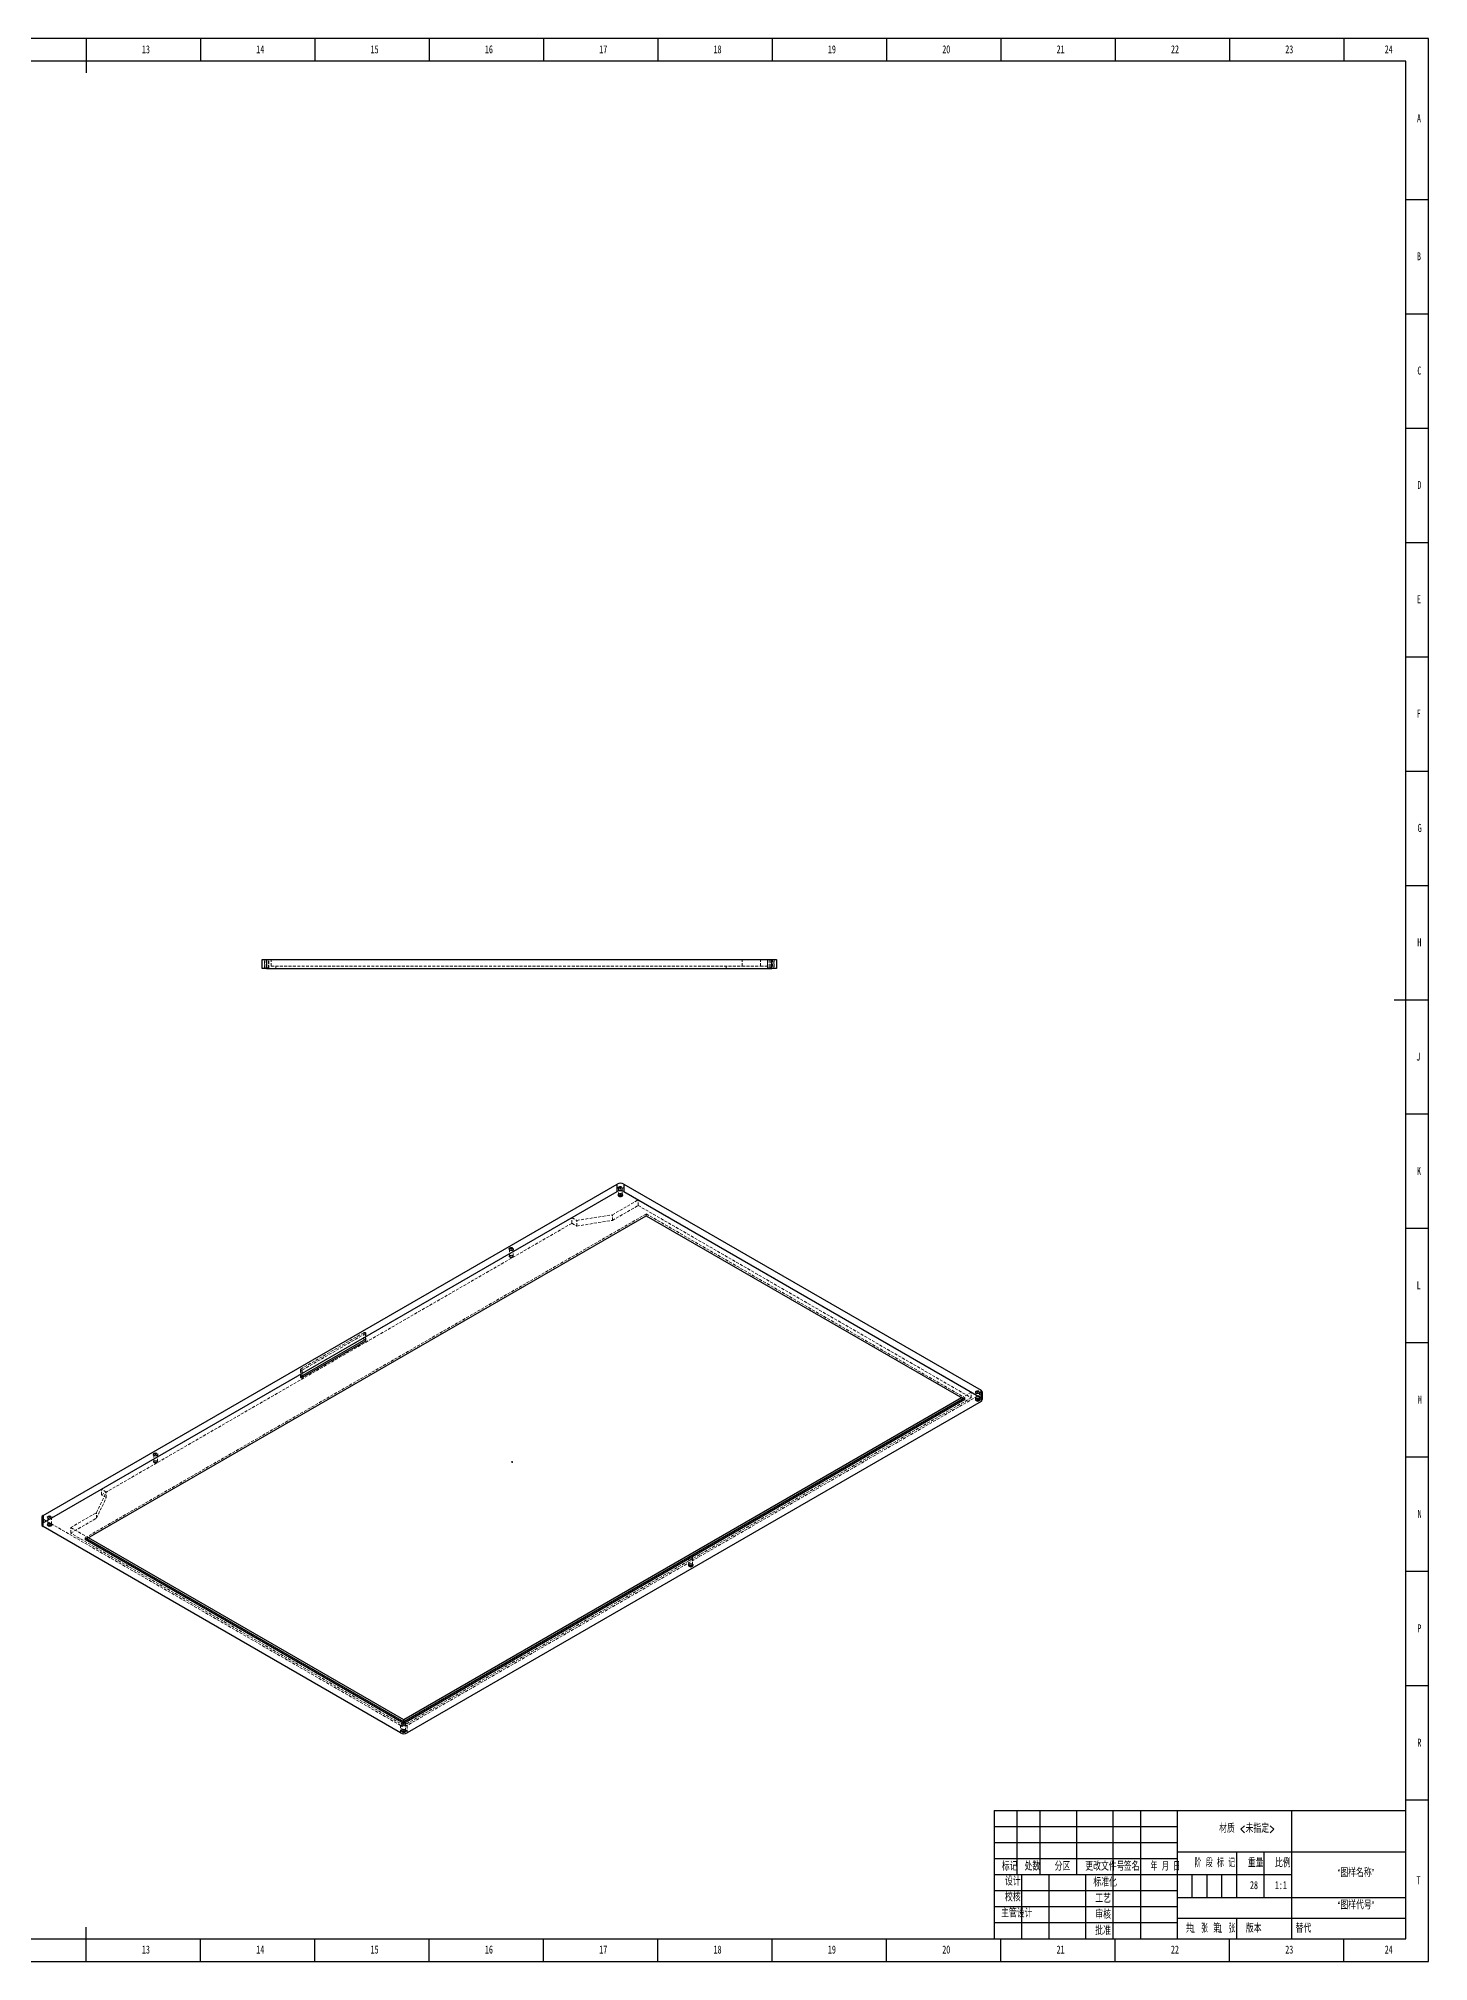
# Model space of a CAD drawing. Header units: millimetres. Extents: x 0 to 1189, y 0 to 841.
# Drawn here: x 581 to 1189, y 0 to 841 of the extents above; entities that cross this region are included whole.
import ezdxf

# ---------------------------------------------------------------- set-up
doc = ezdxf.new("R2010")
doc.units = ezdxf.units.MM
doc.header["$PDSIZE"] = -1
doc.linetypes.add('HIDDEN', pattern=[1.905, 1.27, -0.635])
for name, color, linetype in [('10', 7, 'Continuous'), ('5', 7, 'Continuous'), ('9', 7, 'Continuous'), ('SLD-0', 7, 'Continuous')]:
    doc.layers.add(name, color=color, linetype=linetype)
doc.styles.add('SLDTEXTSTYLE0', font='TXT', dxfattribs={"width": 0.7, "bigfont": 'bigfont'})
doc.styles.add('SLDTEXTSTYLE1', font='TXT', dxfattribs={"width": 0.6, "bigfont": 'bigfont'})
doc.styles.add('SLDTEXTSTYLE2', font='TXT', dxfattribs={"width": 0.614286, "bigfont": 'bigfont'})
doc.styles.add('SLDTEXTSTYLE3', font='TXT', dxfattribs={"width": 0.62, "bigfont": 'bigfont'})
doc.styles.add('SLDTEXTSTYLE5', font='TXT', dxfattribs={"width": 0.7})

msp = doc.modelspace()

# ---------------------------------------------------------------- linework, layer by layer
at = {"color": 7, "linetype": 'Continuous', "lineweight": 25}
for p, q in [((678.873, 434.271), (678.873, 438.271)), ((678.873, 438.271), (680.873, 438.271)), ((680.873, 438.271), (680.873, 434.271)), ((680.873, 438.271), (901.873, 438.271)), ((901.873, 434.271), (901.873, 438.271)), ((901.873, 438.271), (903.873, 438.271)), ((903.873, 438.271), (903.873, 434.271)), ((680.873, 434.271), (678.873, 434.271)), ((680.873, 434.271), (901.873, 434.271)), ((903.873, 434.271), (901.873, 434.271)), ((583.16, 195.106), (834.183, 340.019)), ((583.16, 191.84), (834.183, 336.753)), ((834.183, 336.753), (834.183, 340.019)), ((837.011, 340.019), (837.011, 336.753)), ((837.011, 340.019), (993.282, 249.806)), ((837.011, 336.753), (993.282, 246.54)), ((601.545, 184.493), (846.911, 326.139)), ((846.911, 326.139), (986.211, 245.723)), ((695.767, 255.826), (723.344, 271.746)), ((724.051, 271.338), (696.474, 255.418)), ((724.051, 271.338), (724.051, 271.746)), ((695.767, 255.826), (695.767, 255.418)), ((696.474, 256.234), (696.474, 255.418)), ((984.796, 246.54), (740.845, 105.71)), ((985.504, 246.131), (740.845, 104.893)), ((986.211, 245.723), (740.845, 104.076)), ((993.282, 244.907), (742.259, 99.994)), ((993.282, 246.54), (993.282, 249.806)), ((993.868, 245.723), (993.868, 248.989)), ((582.574, 194.29), (582.574, 191.024)), ((583.16, 195.106), (583.16, 191.84)), ((739.431, 99.994), (583.16, 190.207)), ((740.845, 105.71), (602.959, 185.309)), ((740.845, 104.076), (601.545, 184.493)), ((740.845, 104.893), (602.252, 184.901)), ((740.845, 104.893), (740.845, 105.71)), ((740.845, 104.076), (740.845, 104.893))]:
    msp.add_line(p, q, dxfattribs=at)
at = {"color": 7, "linetype": 'HIDDEN', "lineweight": 18}
for p, q in [((679.848, 438.271), (680.073, 438.046)), ((679.873, 434.296), (679.873, 438.271)), ((679.873, 434.296), (679.873, 438.246)), ((679.873, 434.296), (679.873, 438.246)), ((680.073, 438.271), (680.073, 438.046)), ((680.073, 438.046), (681.673, 438.046)), ((680.073, 438.046), (680.073, 434.496)), ((680.873, 434.271), (680.873, 438.271)), ((681.673, 438.046), (681.898, 438.271)), ((681.673, 438.046), (681.673, 438.271)), ((681.673, 434.496), (681.673, 438.046)), ((681.873, 434.296), (681.873, 438.271)), ((681.873, 434.296), (681.873, 438.246)), ((681.873, 434.296), (681.873, 438.246)), ((682.873, 435.271), (682.873, 438.271)), ((888.873, 435.271), (888.873, 438.271)), ((896.873, 435.271), (896.873, 438.271)), ((899.848, 438.271), (900.073, 438.046)), ((899.873, 435.271), (899.873, 438.271)), ((899.873, 434.296), (899.873, 438.246)), ((899.873, 434.296), (899.873, 438.246)), ((900.073, 438.046), (901.673, 438.046)), ((900.073, 438.046), (900.073, 434.496)), ((900.848, 438.271), (901.073, 438.046)), ((900.873, 438.246), (900.873, 434.271)), ((900.873, 438.246), (900.873, 434.271)), ((901.073, 438.046), (901.073, 434.271)), ((901.623, 438.271), (901.623, 434.271)), ((901.673, 438.046), (901.898, 438.271)), ((901.673, 438.046), (902.673, 438.046)), ((901.673, 434.496), (901.673, 438.046)), ((901.873, 438.271), (901.873, 434.271)), ((901.873, 434.296), (901.873, 438.246)), ((901.873, 434.296), (901.873, 438.246)), ((902.123, 438.271), (902.123, 434.271)), ((902.623, 434.271), (902.623, 438.271)), ((902.673, 438.046), (902.898, 438.271)), ((902.673, 434.271), (902.673, 438.046)), ((902.873, 438.246), (902.873, 434.271)), ((902.873, 438.246), (902.873, 434.271)), ((680.073, 434.496), (679.848, 434.271)), ((681.673, 434.496), (680.073, 434.496)), ((681.898, 434.271), (681.673, 434.496)), ((682.873, 435.271), (888.873, 435.271)), ((684.873, 434.271), (684.873, 435.271)), ((881.873, 434.271), (881.873, 435.271)), ((888.873, 435.271), (896.873, 435.271)), ((896.873, 435.271), (899.873, 435.271)), ((900.073, 434.496), (899.848, 434.271)), ((901.673, 434.496), (900.073, 434.496)), ((901.898, 434.271), (901.673, 434.496)), ((834.797, 338.202), (834.797, 335.304)), ((834.872, 337.968), (835.031, 337.876)), ((836.163, 337.876), (836.322, 337.968)), ((836.397, 335.304), (836.397, 338.202)), ((832.062, 326.548), (843.375, 333.079)), ((832.062, 324.098), (843.375, 330.63)), ((835.031, 335.63), (834.872, 335.538)), ((836.322, 335.538), (836.163, 335.63)), ((843.375, 333.079), (989.039, 248.989)), ((843.375, 330.63), (843.375, 333.079)), ((843.375, 330.63), (989.039, 246.54)), ((601.545, 185.309), (846.911, 326.956)), ((608.616, 206.536), (814.384, 325.323)), ((608.616, 204.086), (814.384, 322.874)), ((814.384, 322.874), (814.384, 325.323)), ((814.384, 325.323), (816.505, 324.099)), ((814.384, 322.874), (816.505, 321.649)), ((816.505, 324.099), (832.062, 326.548)), ((816.505, 321.649), (816.505, 324.099)), ((816.505, 321.649), (832.062, 324.098)), ((832.062, 324.098), (832.062, 326.548)), ((846.911, 326.956), (986.211, 246.54)), ((846.911, 326.139), (846.911, 326.956)), ((787.067, 311.465), (787.067, 308.382)), ((787.143, 311.23), (787.302, 311.138)), ((788.433, 311.138), (788.592, 311.23)), ((788.667, 308.382), (788.667, 311.465)), ((695.767, 259.092), (723.344, 275.012)), ((724.051, 274.604), (696.474, 258.684)), ((723.344, 275.012), (723.344, 271.746)), ((724.051, 271.746), (724.051, 275.012)), ((724.051, 271.746), (724.051, 274.604)), ((724.197, 271.542), (724.197, 274.808)), ((695.62, 258.888), (695.62, 255.622)), ((695.767, 255.826), (695.767, 259.092)), ((695.767, 258.684), (695.767, 255.826)), ((696.474, 258.684), (696.474, 256.234)), ((989.039, 246.54), (740.845, 103.26)), ((993.282, 248.173), (742.259, 103.26)), ((989.039, 248.989), (984.796, 246.54)), ((986.211, 246.54), (985.504, 246.131)), ((986.211, 245.723), (986.211, 246.54)), ((989.039, 246.54), (989.039, 248.989)), ((991.068, 248.806), (991.068, 245.907)), ((991.143, 248.571), (991.302, 248.479)), ((991.302, 246.233), (991.143, 246.141)), ((992.433, 248.479), (992.593, 248.571)), ((992.593, 246.141), (992.433, 246.233)), ((992.668, 245.907), (992.668, 248.806)), ((993.282, 248.173), (993.282, 244.907)), ((631.504, 221.66), (631.504, 218.578)), ((631.579, 221.425), (631.738, 221.334)), ((632.87, 221.334), (633.029, 221.425)), ((633.104, 218.578), (633.104, 221.66)), ((606.495, 196.331), (610.737, 205.311)), ((606.495, 193.881), (610.737, 202.862)), ((608.616, 204.086), (608.616, 206.536)), ((610.737, 205.311), (608.616, 206.536)), ((610.737, 202.862), (608.616, 204.086)), ((610.737, 202.862), (610.737, 205.311)), ((583.16, 190.207), (583.16, 193.474)), ((739.431, 103.26), (583.16, 193.474)), ((585.188, 194.106), (585.188, 191.208)), ((585.264, 193.872), (585.423, 193.78)), ((586.554, 193.78), (586.713, 193.872)), ((586.788, 191.208), (586.788, 194.106)), ((595.181, 189.8), (606.495, 196.331)), ((595.181, 187.35), (606.495, 193.881)), ((606.495, 193.881), (606.495, 196.331)), ((585.423, 191.534), (585.264, 191.442)), ((586.713, 191.442), (586.554, 191.534)), ((595.181, 187.35), (595.181, 189.8)), ((602.959, 185.309), (595.181, 189.8)), ((740.845, 103.26), (595.181, 187.35)), ((601.545, 184.493), (601.545, 185.309)), ((602.252, 184.901), (601.545, 185.309)), ((865.556, 176.533), (865.556, 173.451)), ((865.79, 173.777), (865.631, 173.685)), ((867.081, 173.685), (866.922, 173.777)), ((867.156, 173.451), (867.156, 176.533)), ((739.431, 103.26), (739.431, 99.994)), ((740.045, 103.893), (740.045, 100.994)), ((740.12, 103.659), (740.279, 103.567)), ((740.279, 101.321), (740.12, 101.229)), ((740.845, 103.26), (740.845, 104.076)), ((741.411, 103.567), (741.57, 103.659)), ((741.57, 101.229), (741.411, 101.321)), ((741.645, 100.994), (741.645, 103.893)), ((742.259, 99.994), (742.259, 103.26))]:
    msp.add_line(p, q, dxfattribs=at)
at = {"color": 7, "linetype": 'Continuous'}
for q in [(788.221, 218.799), (788.405, 218.48)]:
    msp.add_line((788.221, 218.373), q, dxfattribs=at)
at = {"color": 7, "linetype": 'HIDDEN', "lineweight": 18, "flags": 128}
for points in [[(834.872, 338.804), (835.205, 338.933), (835.597, 338.978), (835.989, 338.933), (836.322, 338.804), (836.544, 338.612), (836.622, 338.386), (836.544, 338.16), (836.322, 337.968), (835.989, 337.839), (835.597, 337.794), (835.205, 337.839), (834.872, 337.968), (834.65, 338.16), (834.572, 338.386), (834.65, 338.612), (834.872, 338.804)], [(835.031, 338.529), (835.291, 338.629), (835.597, 338.664), (835.903, 338.629), (836.163, 338.529), (836.336, 338.379), (836.397, 338.202), (836.336, 338.026), (836.163, 337.876), (835.903, 337.776), (835.597, 337.74), (835.291, 337.776), (835.031, 337.876), (834.858, 338.026), (834.797, 338.202), (834.858, 338.379), (835.031, 338.529)], [(787.143, 312.067), (787.475, 312.195), (787.867, 312.24), (788.26, 312.195), (788.592, 312.067), (788.814, 311.875), (788.892, 311.649), (788.814, 311.422), (788.592, 311.23), (788.26, 311.102), (787.867, 311.057), (787.475, 311.102), (787.143, 311.23), (786.92, 311.422), (786.842, 311.649), (786.92, 311.875), (787.143, 312.067)], [(787.302, 311.791), (787.561, 311.892), (787.867, 311.927), (788.174, 311.892), (788.433, 311.791), (788.607, 311.642), (788.667, 311.465), (788.607, 311.288), (788.433, 311.138), (788.174, 311.038), (787.867, 311.003), (787.561, 311.038), (787.302, 311.138), (787.128, 311.288), (787.067, 311.465), (787.128, 311.642), (787.302, 311.791)], [(991.143, 249.408), (991.475, 249.536), (991.868, 249.581), (992.26, 249.536), (992.592, 249.408), (992.815, 249.216), (992.893, 248.989), (992.815, 248.763), (992.592, 248.571), (992.26, 248.443), (991.868, 248.398), (991.475, 248.443), (991.143, 248.571), (990.921, 248.763), (990.843, 248.989), (990.921, 249.216), (991.143, 249.408)], [(991.302, 249.132), (991.562, 249.232), (991.868, 249.267), (992.174, 249.232), (992.433, 249.132), (992.607, 248.982), (992.668, 248.806), (992.607, 248.629), (992.433, 248.479), (992.174, 248.379), (991.868, 248.344), (991.562, 248.379), (991.302, 248.479), (991.129, 248.629), (991.068, 248.806), (991.129, 248.982), (991.302, 249.132)], [(631.579, 222.262), (631.912, 222.39), (632.304, 222.435), (632.696, 222.39), (633.029, 222.262), (633.251, 222.07), (633.329, 221.844), (633.251, 221.617), (633.029, 221.425), (632.696, 221.297), (632.304, 221.252), (631.912, 221.297), (631.579, 221.425), (631.357, 221.617), (631.279, 221.844), (631.357, 222.07), (631.579, 222.262)], [(631.738, 221.987), (631.998, 222.087), (632.304, 222.122), (632.61, 222.087), (632.87, 221.987), (633.043, 221.837), (633.104, 221.66), (633.043, 221.483), (632.87, 221.333), (632.61, 221.233), (632.304, 221.198), (631.998, 221.233), (631.738, 221.333), (631.565, 221.483), (631.504, 221.66), (631.565, 221.837), (631.738, 221.987)], [(585.264, 194.708), (585.596, 194.837), (585.988, 194.882), (586.381, 194.837), (586.713, 194.708), (586.935, 194.516), (587.013, 194.29), (586.935, 194.064), (586.713, 193.872), (586.381, 193.743), (585.988, 193.698), (585.596, 193.743), (585.264, 193.872), (585.041, 194.064), (584.963, 194.29), (585.041, 194.516), (585.264, 194.708)], [(585.423, 194.433), (585.682, 194.533), (585.988, 194.568), (586.295, 194.533), (586.554, 194.433), (586.728, 194.283), (586.788, 194.106), (586.728, 193.93), (586.554, 193.78), (586.295, 193.68), (585.988, 193.644), (585.682, 193.68), (585.423, 193.78), (585.249, 193.93), (585.188, 194.106), (585.249, 194.283), (585.423, 194.433)], [(866.922, 176.207), (867.095, 176.356), (867.156, 176.533), (867.095, 176.71), (866.922, 176.86), (866.662, 176.96), (866.356, 176.995), (866.05, 176.96), (865.791, 176.86), (865.617, 176.71), (865.556, 176.533), (865.617, 176.356), (865.791, 176.207), (866.05, 176.106), (866.356, 176.071), (866.662, 176.106), (866.922, 176.207)], [(740.12, 104.495), (740.453, 104.624), (740.845, 104.669), (741.237, 104.624), (741.57, 104.495), (741.792, 104.303), (741.87, 104.077), (741.792, 103.85), (741.57, 103.658), (741.237, 103.53), (740.845, 103.485), (740.453, 103.53), (740.12, 103.658), (739.898, 103.85), (739.82, 104.077), (739.898, 104.303), (740.12, 104.495)], [(740.279, 104.22), (740.539, 104.32), (740.845, 104.355), (741.151, 104.32), (741.41, 104.22), (741.584, 104.07), (741.645, 103.893), (741.584, 103.716), (741.41, 103.567), (741.151, 103.466), (740.845, 103.431), (740.539, 103.466), (740.279, 103.567), (740.106, 103.716), (740.045, 103.893), (740.106, 104.07), (740.279, 104.22)]]:
    msp.add_lwpolyline(points, dxfattribs=at)
at = {"color": 7, "linetype": 'Continuous', "lineweight": 25, "flags": 128}
for points in [[(836.322, 334.701), (836.544, 334.893), (836.622, 335.12), (836.544, 335.346), (836.322, 335.538), (835.989, 335.667), (835.597, 335.712), (835.205, 335.667), (834.872, 335.538), (834.65, 335.346), (834.572, 335.12), (834.65, 334.893), (834.872, 334.701), (835.205, 334.573), (835.597, 334.528), (835.989, 334.573), (836.322, 334.701)], [(834.962, 335.584), (834.858, 335.48), (834.797, 335.304), (834.858, 335.127), (835.031, 334.977), (835.291, 334.877), (835.597, 334.842), (835.903, 334.877), (836.163, 334.977)], [(836.163, 334.977), (836.336, 335.127), (836.397, 335.304), (836.336, 335.48), (836.233, 335.584)], [(787.302, 308.709), (787.561, 308.809), (787.867, 308.844), (788.174, 308.809), (788.433, 308.709), (788.607, 308.559), (788.667, 308.382), (788.607, 308.206), (788.433, 308.056), (788.174, 307.956), (787.867, 307.921), (787.561, 307.956), (787.302, 308.056), (787.128, 308.206), (787.067, 308.382), (787.128, 308.559), (787.302, 308.709)], [(992.592, 245.305), (992.815, 245.497), (992.893, 245.723), (992.815, 245.95), (992.592, 246.142), (992.26, 246.27), (991.868, 246.315), (991.475, 246.27), (991.143, 246.142), (990.921, 245.95), (990.843, 245.723), (990.921, 245.497), (991.143, 245.305), (991.475, 245.176), (991.868, 245.131), (992.26, 245.176), (992.592, 245.305)], [(991.232, 246.187), (991.129, 246.084), (991.068, 245.907), (991.129, 245.73), (991.302, 245.58), (991.562, 245.48), (991.868, 245.445), (992.174, 245.48), (992.433, 245.58)], [(992.433, 245.58), (992.607, 245.73), (992.668, 245.907), (992.607, 246.084), (992.503, 246.187)], [(631.738, 218.904), (631.998, 219.004), (632.304, 219.039), (632.61, 219.004), (632.87, 218.904), (633.043, 218.754), (633.104, 218.578), (633.043, 218.401), (632.87, 218.251), (632.61, 218.151), (632.304, 218.116), (631.998, 218.151), (631.738, 218.251), (631.565, 218.401), (631.504, 218.578), (631.565, 218.754), (631.738, 218.904)], [(586.713, 190.605), (586.935, 190.797), (587.013, 191.024), (586.935, 191.25), (586.713, 191.442), (586.381, 191.57), (585.988, 191.616), (585.596, 191.57), (585.264, 191.442), (585.041, 191.25), (584.963, 191.024), (585.041, 190.797), (585.264, 190.605), (585.596, 190.477), (585.988, 190.432), (586.381, 190.477), (586.713, 190.605)], [(585.353, 191.488), (585.249, 191.384), (585.188, 191.208), (585.249, 191.031), (585.423, 190.881), (585.682, 190.781), (585.988, 190.746), (586.295, 190.781), (586.554, 190.881)], [(586.554, 190.881), (586.728, 191.031), (586.788, 191.208), (586.728, 191.384), (586.624, 191.488)], [(867.081, 172.849), (867.303, 173.04), (867.381, 173.267), (867.303, 173.493), (867.081, 173.685), (866.749, 173.814), (866.356, 173.859), (865.964, 173.814), (865.631, 173.685), (865.409, 173.493), (865.331, 173.267), (865.409, 173.04), (865.631, 172.849), (865.964, 172.72), (866.356, 172.675), (866.749, 172.72), (867.081, 172.849)], [(865.721, 173.731), (865.617, 173.627), (865.556, 173.451), (865.617, 173.274), (865.791, 173.124), (866.05, 173.024), (866.356, 172.989), (866.662, 173.024), (866.922, 173.124)], [(866.922, 173.124), (867.095, 173.274), (867.156, 173.451), (867.095, 173.627), (866.992, 173.731)], [(741.57, 100.392), (741.792, 100.584), (741.87, 100.811), (741.792, 101.037), (741.57, 101.229), (741.237, 101.357), (740.845, 101.402), (740.453, 101.357), (740.12, 101.229), (739.898, 101.037), (739.82, 100.811), (739.898, 100.584), (740.12, 100.392), (740.453, 100.264), (740.845, 100.219), (741.237, 100.264), (741.57, 100.392)], [(740.209, 101.275), (740.106, 101.171), (740.045, 100.994), (740.106, 100.818), (740.279, 100.668), (740.539, 100.568), (740.845, 100.533), (741.151, 100.568), (741.41, 100.668)], [(741.41, 100.668), (741.584, 100.818), (741.645, 100.994), (741.584, 101.171), (741.48, 101.275)]]:
    msp.add_lwpolyline(points, dxfattribs=at)
at = {"color": 7, "linetype": 'Continuous', "lineweight": 18, "flags": 128}
for points in [[(836.304, 334.895), (835.98, 334.77), (835.597, 334.726), (835.214, 334.77), (834.89, 334.895), (834.673, 335.083), (834.597, 335.304), (834.673, 335.524), (834.89, 335.712), (835.214, 335.837), (835.597, 335.881), (835.98, 335.837), (836.304, 335.712), (836.521, 335.524), (836.597, 335.304), (836.521, 335.083), (836.304, 334.895)], [(787.16, 311.873), (786.944, 311.686), (786.867, 311.465), (786.944, 311.244), (787.16, 311.057), (787.485, 310.932), (787.867, 310.888), (788.25, 310.932), (788.575, 311.057), (788.791, 311.244), (788.867, 311.465), (788.791, 311.686), (788.575, 311.873), (788.25, 311.998), (787.867, 312.042), (787.485, 311.998), (787.16, 311.873)], [(992.575, 245.499), (992.25, 245.374), (991.868, 245.33), (991.485, 245.374), (991.161, 245.499), (990.944, 245.686), (990.868, 245.907), (990.944, 246.128), (991.161, 246.315), (991.485, 246.44), (991.868, 246.484), (992.25, 246.44), (992.575, 246.315), (992.792, 246.128), (992.868, 245.907), (992.792, 245.686), (992.575, 245.499)], [(631.597, 222.068), (631.38, 221.881), (631.304, 221.66), (631.38, 221.439), (631.597, 221.252), (631.921, 221.127), (632.304, 221.083), (632.687, 221.127), (633.011, 221.252), (633.228, 221.439), (633.304, 221.66), (633.228, 221.881), (633.011, 222.068), (632.687, 222.193), (632.304, 222.237), (631.921, 222.193), (631.597, 222.068)], [(586.696, 190.799), (586.371, 190.674), (585.988, 190.63), (585.606, 190.674), (585.281, 190.799), (585.065, 190.987), (584.988, 191.208), (585.065, 191.428), (585.281, 191.616), (585.606, 191.741), (585.988, 191.785), (586.371, 191.741), (586.696, 191.616), (586.912, 191.428), (586.988, 191.208), (586.912, 190.987), (586.696, 190.799)], [(867.063, 173.042), (866.739, 172.917), (866.356, 172.873), (865.974, 172.917), (865.649, 173.042), (865.432, 173.23), (865.356, 173.451), (865.432, 173.672), (865.649, 173.859), (865.974, 173.984), (866.356, 174.028), (866.739, 173.984), (867.063, 173.859), (867.28, 173.672), (867.356, 173.451), (867.28, 173.23), (867.063, 173.042)], [(741.552, 100.586), (741.227, 100.461), (740.845, 100.417), (740.462, 100.461), (740.138, 100.586), (739.921, 100.774), (739.845, 100.994), (739.921, 101.215), (740.138, 101.403), (740.462, 101.528), (740.845, 101.572), (741.227, 101.528), (741.552, 101.403), (741.769, 101.215), (741.845, 100.994), (741.769, 100.774), (741.552, 100.586)]]:
    msp.add_lwpolyline(points, dxfattribs=at)
at = {"color": 7, "linetype": 'Continuous', "lineweight": 25}
for centre, radius, start, end in [((835.597, 337.289), 3.074, 62.609672, 117.390328), ((835.597, 334.023), 3.074, 62.609672, 117.390328), ((723.697, 271.064), 0.769, 62.609672, 117.390328), ((723.974, 271.542), 0.218, 290.783421, 69.216579), ((695.844, 255.622), 0.218, 110.783421, 249.216579), ((696.12, 256.1), 0.769, 242.609672, 297.390328), ((992.867, 248.889), 1.006, 5.694799, 65.625342), ((992.972, 245.723), 0.873, 290.783421, 69.216579), ((583.575, 194.19), 1.006, 114.374658, 174.305201), ((583.47, 191.024), 0.873, 110.783421, 249.216579), ((740.845, 102.724), 3.074, 242.609672, 297.390328)]:
    msp.add_arc(centre, radius, start, end, dxfattribs=at)
at = {"color": 7, "linetype": 'HIDDEN', "lineweight": 18}
for centre, radius, start, end in [((835.597, 334.651), 1.129, 55.741657, 124.258343), ((723.697, 274.33), 0.769, 62.609672, 117.390328), ((723.974, 274.808), 0.218, 290.783421, 69.216579), ((695.844, 258.888), 0.218, 110.783421, 249.216579), ((696.12, 259.367), 0.769, 242.609672, 297.390328), ((991.868, 245.254), 1.129, 55.74196, 124.258043), ((992.867, 249.089), 1.006, 294.374658, 354.305201), ((583.575, 194.39), 1.006, 185.694799, 245.625342), ((585.988, 190.555), 1.129, 55.742413, 124.257579), ((866.356, 172.798), 1.129, 55.741647, 124.258353), ((740.845, 105.99), 3.074, 242.609672, 297.390328), ((740.845, 100.342), 1.129, 55.741658, 124.258342)]:
    msp.add_arc(centre, radius, start, end, dxfattribs=at)
at = {"color": 7, "linetype": 'Continuous'}
for p in [(835.597, 338.386), (835.597, 335.12), (787.867, 311.649), (991.868, 248.989), (991.868, 245.723), (632.304, 221.844), (788.221, 218.373), (585.988, 194.29), (585.988, 191.024), (866.356, 173.267), (740.845, 104.077), (740.845, 100.811)]:
    msp.add_point(p, dxfattribs=at)
at = {"layer": '5', "color": 7}
for p, q in [((1189, 841), (0, 841)), ((1189, 0), (1189, 841)), ((999, 59), (1079, 59)), ((999, 52), (1079, 52)), ((1085.5, 38), (1085.5, 28)), ((1092, 38), (1092, 28)), ((1098.5, 38), (1098.5, 28)), ((0, 0), (1189, 0))]:
    msp.add_line(p, q, dxfattribs=at)
at = {"layer": '5', "lineweight": 25}
for p, q in [((602, 841), (602, 826)), ((1189, 420.5), (1174, 420.5)), ((1105, 18.982), (1105, 10)), ((602, 0), (602, 15))]:
    msp.add_line(p, q, dxfattribs=at)
at = {"layer": '5'}
for p, q in [((652, 841), (652, 831.05)), ((702, 841), (702, 831.05)), ((752, 841), (752, 831.05)), ((802, 841), (802, 831.05)), ((852, 841), (852, 831.05)), ((902, 841), (902, 831.05)), ((952, 841), (952, 831.05)), ((1002, 841), (1002, 831.05)), ((1052, 841), (1052, 831.05)), ((1102, 841), (1102, 831.05)), ((1152, 841), (1152, 831.05)), ((1189, 770.5), (1179, 770.5)), ((1189, 720.5), (1179, 720.5)), ((1189, 670.5), (1179, 670.5)), ((1189, 620.5), (1179, 620.5)), ((1189, 570.5), (1179, 570.5)), ((1189, 520.5), (1179, 520.5)), ((1189, 470.5), (1179, 470.5)), ((1189, 370.5), (1179, 370.5)), ((1189, 320.5), (1179, 320.5)), ((1189, 270.5), (1179, 270.5)), ((1189, 220.5), (1179, 220.5)), ((1189, 170.5), (1179, 170.5)), ((1189, 120.5), (1179, 120.5)), ((1189, 70.5), (1179, 70.5)), ((652, 0), (652, 10)), ((702, 0), (702, 10)), ((752, 0), (752, 10)), ((802, 0), (802, 10)), ((852, 0), (852, 10)), ((902, 0), (902, 10)), ((952, 0), (952, 10)), ((1002, 0), (1002, 10)), ((1052, 0), (1052, 10)), ((1102, 0), (1102, 10)), ((1152, 0), (1152, 10))]:
    msp.add_line(p, q, dxfattribs=at)
at = {"layer": '5', "color": 7, "lineweight": 25}
for p, q in [((1179, 831.05), (25, 831.05)), ((1179, 10), (1179, 831.05)), ((999, 66), (1179, 66)), ((999, 66), (999, 10)), ((1009, 66), (1009, 38)), ((1019, 66), (1019, 38)), ((1035, 66), (1035, 38)), ((1051, 66), (1051, 10)), ((1063, 66), (1063, 10)), ((1079, 66), (1079, 10)), ((1129, 66), (1129, 38)), ((999, 45), (1079, 45)), ((1079, 48), (1179, 48)), ((1105, 48), (1105, 28)), ((1117, 48), (1117, 28)), ((999, 38), (1129, 38)), ((1011, 38), (1011, 10)), ((1023, 38), (1023, 10)), ((1039, 38), (1039, 10)), ((1129, 38), (1129, 10)), ((999, 31), (1079, 31)), ((1079, 28), (1179, 28)), ((999, 24), (1079, 24)), ((999, 17), (1079, 17)), ((1079.006, 18.982), (1179, 18.982)), ((0, 10), (1179, 10))]:
    msp.add_line(p, q, dxfattribs=at)

# ---------------------------------------------------------------- texts
at = {"layer": '10', "char_height": 3.5}
for s, insert, attachment_point, style in [('13', (628.089, 838.005), 2, 'SLDTEXTSTYLE5'), ('14', (678.089, 838.005), 2, 'SLDTEXTSTYLE5'), ('15', (728.089, 838.005), 2, 'SLDTEXTSTYLE5'), ('16', (778.091, 838.005), 2, 'SLDTEXTSTYLE5'), ('17', (828.091, 838.005), 2, 'SLDTEXTSTYLE5'), ('18', (878.091, 838.005), 2, 'SLDTEXTSTYLE5'), ('19', (928.091, 838.005), 2, 'SLDTEXTSTYLE5'), ('20', (978.089, 838.005), 2, 'SLDTEXTSTYLE5'), ('21', (1028.089, 838.005), 2, 'SLDTEXTSTYLE5'), ('22', (1078.089, 838.005), 2, 'SLDTEXTSTYLE5'), ('23', (1128.089, 838.005), 2, 'SLDTEXTSTYLE5'), ('24', (1171.589, 838.005), 2, 'SLDTEXTSTYLE5'), ('A', (1184.82, 807.755), 2, 'SLDTEXTSTYLE5'), ('B', (1184.82, 747.505), 2, 'SLDTEXTSTYLE5'), ('C', (1184.982, 697.505), 2, 'SLDTEXTSTYLE5'), ('D', (1184.984, 647.505), 2, 'SLDTEXTSTYLE5'), ('E', (1184.818, 597.505), 2, 'SLDTEXTSTYLE5'), ('F', (1184.779, 547.505), 2, 'SLDTEXTSTYLE5'), ('G', (1185.094, 497.505), 2, 'SLDTEXTSTYLE5'), ('H', (1184.984, 447.505), 2, 'SLDTEXTSTYLE5'), ('J', (1184.515, 397.505), 2, 'SLDTEXTSTYLE5'), ('K', (1184.82, 347.505), 2, 'SLDTEXTSTYLE5'), ('L', (1184.681, 297.505), 2, 'SLDTEXTSTYLE5'), ('M', (1185.207, 247.505), 2, 'SLDTEXTSTYLE5'), ('N', (1185.103, 197.505), 2, 'SLDTEXTSTYLE5'), ('P', (1184.944, 147.505), 2, 'SLDTEXTSTYLE5'), ('R', (1184.984, 97.505), 2, 'SLDTEXTSTYLE5'), ('\\M+18DDE质 <\\M+196A2\\M+18E77\\M+192E8>', (1109.585, 59.858), 2, 'SLDTEXTSTYLE0'), ('28', (1112.667, 35.158), 2, 'SLDTEXTSTYLE5'), ('\\M+18167图样\\M+196BC\\M+18FCC\\M+18168', (1157.279, 40.511), 2, 'SLDTEXTSTYLE0'), ('T', (1184.656, 37.326), 2, 'SLDTEXTSTYLE5'), ('\\M+18D5A\\M+18A6A', (1007.176, 29.857), 2, 'SLDTEXTSTYLE0'), ('\\M+18167图样\\M+191E3\\M+18D86\\M+18168', (1157.281, 26.366), 2, 'SLDTEXTSTYLE0'), ('\\M+18EE5\\M+18AC7设计', (1008.926, 22.83), 2, 'SLDTEXTSTYLE0'), ('1', (1085.11, 16.188), 1, 'SLDTEXTSTYLE5'), ('1', (1097.135, 16.188), 1, 'SLDTEXTSTYLE5'), ('13', (628.089, 7.005), 2, 'SLDTEXTSTYLE5'), ('14', (678.089, 7.005), 2, 'SLDTEXTSTYLE5'), ('15', (728.089, 7.005), 2, 'SLDTEXTSTYLE5'), ('16', (778.091, 7.005), 2, 'SLDTEXTSTYLE5'), ('17', (828.091, 7.005), 2, 'SLDTEXTSTYLE5'), ('18', (878.091, 7.005), 2, 'SLDTEXTSTYLE5'), ('19', (928.091, 7.005), 2, 'SLDTEXTSTYLE5'), ('20', (978.089, 7.005), 2, 'SLDTEXTSTYLE5'), ('21', (1028.089, 7.005), 2, 'SLDTEXTSTYLE5'), ('22', (1078.089, 7.005), 2, 'SLDTEXTSTYLE5'), ('23', (1128.089, 7.005), 2, 'SLDTEXTSTYLE5'), ('24', (1171.589, 7.005), 2, 'SLDTEXTSTYLE5')]:
    msp.add_mtext(s, dxfattribs=dict(at, insert=insert, attachment_point=attachment_point, style=style))
at = {"layer": '10', "color": 7, "insert": (1112.526, 16.188), "char_height": 3.5, "attachment_point": 2, "style": 'SLDTEXTSTYLE0'}
msp.add_mtext('\\M+194C5\\M+1967B', dxfattribs=at)
at = {"layer": '9', "color": 7, "char_height": 3.5, "attachment_point": 2}
for s, insert, style in [('标记', (1005.821, 43.306), 'SLDTEXTSTYLE0'), ('处\\M+19094', (1015.759, 43.306), 'SLDTEXTSTYLE0'), ('\\M+195AA\\M+18BE6', (1028.916, 43.306), 'SLDTEXTSTYLE0'), ('\\M+18D58\\M+189FC\\M+195B6\\M+18C8F\\M+18D86', (1047.473, 43.306), 'SLDTEXTSTYLE0'), ('签\\M+196BC', (1059.145, 43.306), 'SLDTEXTSTYLE0'), ('\\M+1944E \\M+18C8E \\M+193FA', (1073.909, 43.306), 'SLDTEXTSTYLE3'), ('阶 \\M+19269 标 记', (1095.536, 44.81), 'SLDTEXTSTYLE2'), ('\\M+18F64\\M+197CA', (1113.402, 44.81), 'SLDTEXTSTYLE0'), ('\\M+194E4\\M+197E1', (1125.295, 44.81), 'SLDTEXTSTYLE0'), ('设计', (1007.228, 36.767), 'SLDTEXTSTYLE0'), ('标\\M+18F79\\M+189BB', (1047.567, 36.358), 'SLDTEXTSTYLE0'), ('\\M+18D48艺', (1046.681, 29.23), 'SLDTEXTSTYLE0'), ('审\\M+18A6A', (1046.68, 22.249), 'SLDTEXTSTYLE0'), ('\\M+194E1\\M+18F79', (1046.662, 15.216), 'SLDTEXTSTYLE0'), ('\\M+18BA4  张', (1087.69, 16.188), 'SLDTEXTSTYLE1'), ('\\M+191E6  张', (1099.675, 16.188), 'SLDTEXTSTYLE1')]:
    msp.add_mtext(s, dxfattribs=dict(at, insert=insert, style=style))
at = {"layer": 'SLD-0', "char_height": 3.5}
for s, insert, attachment_point, style in [('1:1', (1124.437, 35.158), 2, 'SLDTEXTSTYLE5'), ('\\M+191D6\\M+191E3', (1130.851, 16.188), 1, 'SLDTEXTSTYLE0')]:
    msp.add_mtext(s, dxfattribs=dict(at, insert=insert, attachment_point=attachment_point, style=style))

doc.saveas('drawing.dxf')
